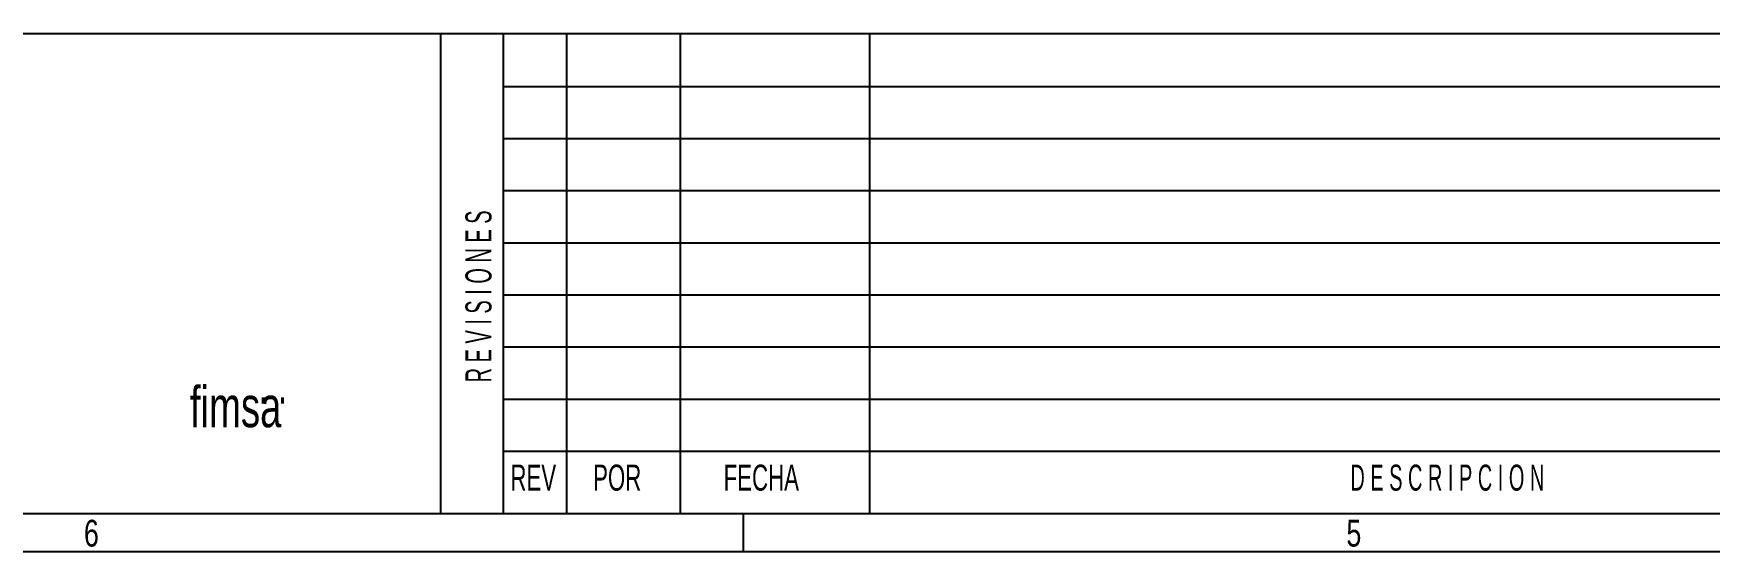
# Model space of a CAD drawing. Header units: millimetres. Extents: x 1293 to 41893, y 1011 to 26911.
# Drawn here: x 13783 to 20418, y 1011 to 3061 of the extents above; entities that cross this region are included whole.
import ezdxf

# ---------------------------------------------------------------- set-up
doc = ezdxf.new("R2010")
doc.units = ezdxf.units.MM
doc.header["$LTSCALE"] = 50
doc.layers.add('CAPA_1', color=7, linetype='Continuous')
doc.layers.add('SLD-0_0', color=7, linetype='Continuous')
doc.styles.add('SLDTEXTSTYLE0', font='TXT', dxfattribs={"width": 0.75})
doc.styles.add('SLDTEXTSTYLE10', font='TXT', dxfattribs={"width": 0.7})
doc.styles.add('SLDTEXTSTYLE2', font='TXT', dxfattribs={"width": 0.638298})
doc.styles.add('SLDTEXTSTYLE6', font='TXT', dxfattribs={"width": 0.572442})
doc.styles.add('SLDTEXTSTYLE7', font='TXT', dxfattribs={"width": 0.572788})
doc.styles.add('SLDTEXTSTYLE8', font='TXT', dxfattribs={"width": 0.633333})

msp = doc.modelspace()

# ---------------------------------------------------------------- linework, layer by layer
at = {"layer": 'CAPA_1'}
for p, q in [((9342.5259683, 3060.8173311), (41742.9505051, 3060.8173311)), ((15395.7956226, 1160.8173311), (15395.7956226, 3060.8173311)), ((1442.9505051, 1160.8173311), (41742.9505051, 1160.8173311)), ((16592.9505051, 1010.8173311), (16592.9505051, 1160.8173311)), ((1292.9505051, 1010.8173311), (41892.9505051, 1010.8173311))]:
    msp.add_line(p, q, dxfattribs=at)
at = {"layer": 'SLD-0_0', "color": 1, "lineweight": 25}
for p, q in [((15642.6269071, 3060.8173311), (15642.6269071, 1160.8173311)), ((15892.5259683, 3060.8173311), (15892.5259683, 1160.8173311)), ((16342.5259683, 3060.8173311), (16342.5259683, 1160.8173311)), ((17092.5259683, 3060.8173311), (17092.5259683, 1160.8173311)), ((22392.5259683, 2850.0826919), (15642.5259683, 2850.0826919)), ((22392.5259683, 2643.8326919), (15642.5259683, 2643.8326919)), ((22392.5259683, 2437.5826919), (15642.5259683, 2437.5826919)), ((22392.5259683, 2231.3326919), (15642.5259683, 2231.3326919)), ((22392.5259683, 2025.0826919), (15642.5259683, 2025.0826919)), ((22392.5259683, 1818.8326919), (15642.5259683, 1818.8326919)), ((22392.5259683, 1612.5826919), (15642.5259683, 1612.5826919)), ((22392.5259683, 1406.3326919), (15642.5259683, 1406.3326919))]:
    msp.add_line(p, q, dxfattribs=at)

# ---------------------------------------------------------------- texts
at = {"layer": 'CAPA_1', "char_height": 105.8333333, "attachment_point": 1, "style": 'SLDTEXTSTYLE0'}
for s, insert in [('6', (13982.268079, 1136.060033)), ('5', (18980.4816895, 1136.060033))]:
    msp.add_mtext(s, dxfattribs=dict(at, insert=insert))
at = {"layer": 'SLD-0_0', "insert": (15492.6415677, 1680.2242142), "char_height": 103.125, "attachment_point": 1, "rotation": 90, "style": 'SLDTEXTSTYLE7'}
msp.add_mtext('R E V I S I O N E S', dxfattribs=at)
at = {"layer": 'SLD-0_0', "attachment_point": 1}
for s, insert, char_height, style in [('fimsa', (14401.9036581, 1664.567586), 162, 'SLDTEXTSTYLE10'), ('. .', (14673.1815123, 1757.851399), 162, 'SLDTEXTSTYLE8'), ('REV', (15670.7548383, 1354.5535325), 103.125, 'SLDTEXTSTYLE2'), ('POR', (15998.1345275, 1354.5535325), 103.125, 'SLDTEXTSTYLE2'), ('FECHA', (16514.8427441, 1354.5535325), 103.125, 'SLDTEXTSTYLE2'), ('D E S C R I P C I O N', (18996.216131, 1354.5535325), 103.125, 'SLDTEXTSTYLE6')]:
    msp.add_mtext(s, dxfattribs=dict(at, insert=insert, char_height=char_height, style=style))

doc.saveas('drawing.dxf')
